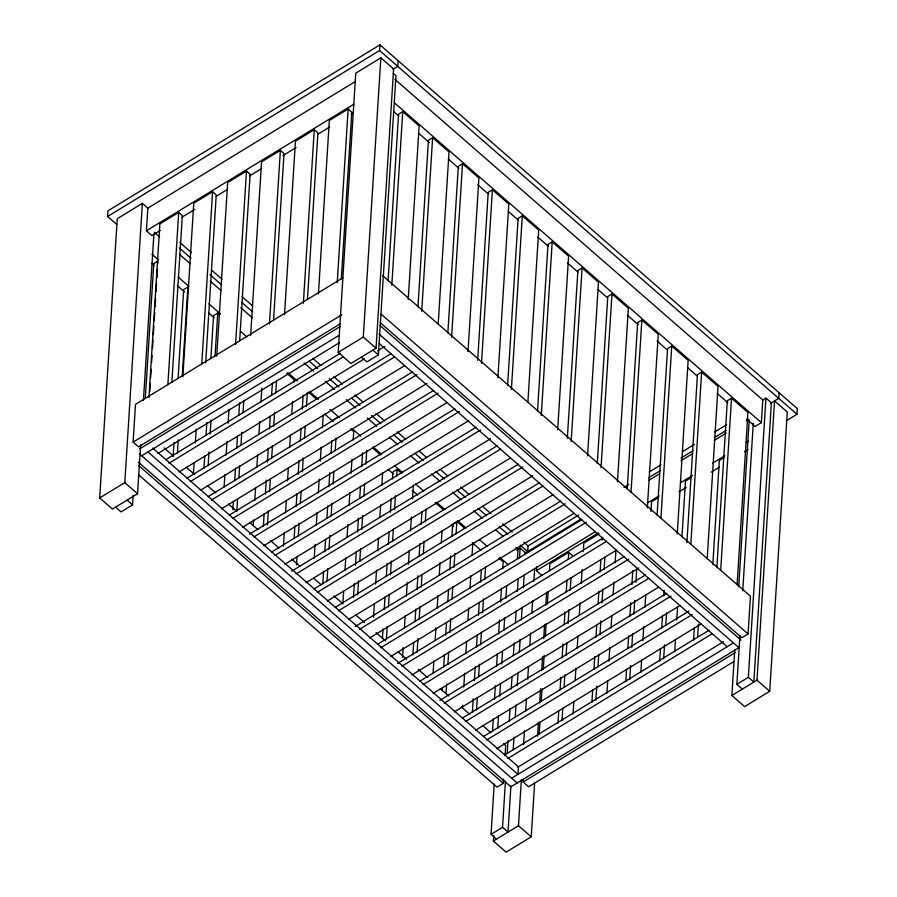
<?xml version="1.0" encoding="UTF-8"?>
<svg xmlns="http://www.w3.org/2000/svg" width="897" height="897" viewBox="0 0 897 897"><rect width="100%" height="100%" fill="white"/><g stroke="black" fill="none" stroke-linecap="round" stroke-linejoin="round"><path stroke-width="1.35" d="M116.711 224.418L107.606 216.48L107.954 210.817L379.936 44.85L797.31 408.595L796.951 414.257L786.221 420.805M140.627 444.867L137.555 493.742L112.45 509.059L99.69 497.936L117.26 218.7L142.365 203.372L148.252 208.508M137.555 493.742L124.795 482.62L142.365 203.372M340.053 323.918L138.587 446.863L133.115 442.098L135.492 404.368L342.923 277.778M160.227 230.462L151.873 235.552L146.413 230.787L147.837 208.138L355.268 81.56M115.59 507.141L121.05 511.907L132.565 504.888L133.182 495.11M143.442 400.197L153.892 234.039M145.303 398.257L153.779 263.561L157.962 261.005L157.782 263.785M148.947 397.506L159.868 223.914L178.705 212.432L182.349 215.605L171.865 382.245M149.754 391.541L150.27 383.21M150.618 377.648L151.145 369.317M151.582 362.377L152.019 355.436M152.456 348.485L152.983 340.154M153.331 334.603L153.858 326.273M154.206 320.711L154.733 312.38M155.08 306.83L155.607 298.499M156.044 291.547L156.56 283.217M156.908 277.666L157.435 269.335M167.874 384.622L178.705 212.432M173.188 456.248L174.052 442.356M178.077 378.478L183.672 289.608L187.854 287.051L182.259 375.921M177.371 453.691L178.245 439.799M182.842 376.818L193.763 203.238L212.589 191.745L216.244 194.918L205.671 362.949M193.416 473.538L194.122 462.437M195.344 442.995L196.219 429.102M201.758 363.935L212.589 191.745M203.944 468.402L204.729 455.911M206.041 435.079L206.826 422.577M210.851 358.699L213.553 315.654L217.747 313.098L219.787 314.892M208.126 465.857L209.001 451.965M210.145 433.913L211.019 420.031M215.033 356.154L217.747 313.098M216.738 356.131L227.659 182.551L246.484 171.058L250.128 174.242L239.645 340.882M224.093 487.093L224.889 474.591M226.111 455.149L226.986 441.268M228.118 423.216L228.993 409.324M235.563 344.65L246.484 171.058M232.872 509.731L233.399 501.401M234.711 480.568L235.496 468.077M236.718 448.635L237.503 436.133M238.815 415.3L239.6 402.809M237.582 498.844L236.797 511.346L228.455 503.991M238.894 478.023L239.678 465.521M240.99 444.688L241.775 432.186M242.997 412.755L243.793 400.253M250.633 335.456L261.554 161.875L280.38 150.382L284.024 153.555L273.54 320.195M253.201 525.642L253.548 520.081M254.77 500.649L255.555 488.147M256.867 467.315L257.652 454.824M258.964 433.991L259.749 421.489M260.982 402.047L261.846 388.166M269.459 323.963L280.38 150.382M263.382 526.057L264.166 513.566M265.389 494.124L266.263 480.231M267.396 462.179L268.27 448.298M269.492 428.856L270.277 416.354M271.589 395.532L272.374 383.03M267.474 524.902L268.349 511.01M269.571 491.567L270.356 479.065M271.668 458.244L272.453 445.742M273.675 426.299L274.549 412.418M275.771 392.976L276.556 380.474M284.517 314.769L295.438 141.188L314.275 129.695L317.919 132.879L307.436 299.508M283.441 546.138L284.315 532.246M285.538 512.804L286.322 500.313M287.545 480.87L288.329 468.369M289.641 447.536L290.426 435.045M291.738 414.212L292.523 401.71M293.756 382.279L293.924 379.498L286.748 373.242M303.354 303.276L314.275 129.695M294.138 538.222L294.934 525.732M296.156 506.289L296.941 493.787M298.163 474.345L299.037 460.464M300.26 441.021L301.044 428.519M302.267 409.077L303.141 395.196M296.492 564.83L297.019 556.499M298.331 535.666L299.116 523.175M300.338 503.733L301.123 491.231M302.345 471.788L303.22 457.907M304.442 438.465L305.227 425.963M306.449 406.52L307.323 392.639M318.413 294.093L329.334 120.501L348.159 109.019L351.803 112.192L341.32 278.832M314.208 558.293L315.082 544.412M316.305 524.969L317.09 512.467M318.312 493.036L319.186 479.144M320.319 461.092L321.193 447.211M322.415 427.768L323.2 415.266M337.238 282.6L348.159 109.019M322.808 583.712L323.593 571.221M324.815 551.778L325.6 539.276M326.912 518.444L327.697 505.953M328.93 486.51L329.793 472.618M331.027 453.176L331.812 440.685M338.191 352.386L355.75 73.15L380.855 57.834L393.615 68.946L376.045 348.193L350.94 363.509L338.191 352.386L363.296 337.07L380.855 57.834M326.99 581.166L327.775 568.664M329.008 549.222L329.872 535.341M331.105 515.898L331.89 503.396M333.112 483.954L333.897 471.463M335.209 450.63L335.994 438.128M342.867 603.793L343.663 591.291M344.964 570.458L345.76 557.968M347.061 537.135L347.857 524.633M349.079 505.19L349.864 492.7M351.086 473.257L351.96 459.365M353.183 439.922L353.71 431.592L350.626 428.912M796.951 414.257L379.577 50.512L379.936 44.85M353.485 597.267L354.36 583.375M355.492 565.323L356.367 551.442M357.589 531.999L358.464 518.118M359.686 498.676L360.471 486.174M361.693 466.732L362.567 452.85M357.668 594.711L358.542 580.83M359.764 561.387L360.549 548.886M361.771 529.443L362.646 515.562M363.868 496.119L364.664 483.618M365.886 464.175L366.761 450.294M361.413 357.129L366.884 361.895L378.388 354.876L395.958 75.628L393.222 73.251M398.156 60.738L397.808 66.4L393.032 69.304M388.076 280.817L398.56 114.177L402.742 111.632L419.146 125.928L408.225 299.508M391.821 285.212L402.742 111.632M373.544 617.338L374.419 603.457M375.641 584.014L376.516 570.122M377.738 550.691L378.534 538.189M379.835 517.356L380.631 504.854M381.853 485.423L382.638 472.921M382.414 638.597L383.03 628.875M384.252 609.433L385.037 596.931M386.349 576.098L387.134 563.608M388.356 544.165L389.141 531.663M390.363 512.221L391.238 498.34M392.46 478.897L392.897 471.957L397.079 469.4L401.183 472.977M386.428 638.821L387.212 626.319M388.435 606.877L389.22 594.375M390.442 574.932L391.316 561.051M392.538 541.609L393.323 529.107M394.545 509.675L395.42 495.783M396.642 476.341L397.079 469.4M417.957 306.875L428.441 140.235L432.634 137.678L449.027 151.974L438.196 324.165M421.713 311.259L432.634 137.678M402.562 657.277L403.179 647.556M404.401 628.113L405.186 615.622M406.408 596.18L407.283 582.288M408.415 564.235L409.29 550.354M410.512 530.912L411.387 517.02M412.53 498.967L413.394 485.086M412.912 654.922L413.708 642.42M415.008 621.587L415.804 609.097M417.027 589.654L417.901 575.762M419.123 556.331L419.908 543.829M421.13 524.386L421.915 511.884M417.105 652.366L417.98 638.485M419.202 619.042L419.987 606.54M421.209 587.098L421.994 574.607M423.306 553.774L424.09 541.272M425.313 521.83L426.097 509.339M447.85 332.922L458.333 166.281L462.516 163.725L478.92 178.021L467.999 351.602M451.595 337.306L462.516 163.725M433.072 673.602L433.856 661.111M435.168 640.279L435.953 627.777M437.175 608.334L437.96 595.843M439.272 575.011L440.057 562.509M441.279 543.077L442.064 530.576M442.199 690.69L442.367 687.909M443.679 667.088L444.464 654.586M445.686 635.143L446.482 622.641M447.782 601.82L448.578 589.318M449.801 569.875L450.675 555.994M451.897 536.552L452.682 524.05L456.865 521.493L465.061 528.647M446.033 693.695L446.639 683.974M447.861 664.531L448.646 652.029M449.879 632.587L450.743 618.706M451.976 599.263L452.761 586.761M453.983 567.319L454.857 553.438M456.08 533.995L456.865 521.493M477.653 360.359L488.226 192.328L492.408 189.783L508.812 204.079L497.891 377.659M481.487 363.363L492.408 189.783M462.437 707.991L462.605 705.21M463.749 687.158L464.612 673.266M465.846 653.835L466.631 641.333M467.942 620.5L468.727 608.009M469.95 588.567L470.734 576.065M472.046 555.232L472.831 542.741M472.349 712.577L473.224 698.685M474.356 680.632L475.231 666.751M476.453 647.309L477.238 634.807M478.46 615.364L479.245 602.874M480.557 582.041L481.341 569.539M476.531 710.02L477.316 697.518M478.628 676.697L479.413 664.195M480.635 644.752L481.42 632.25M482.642 612.819L483.517 598.927M484.75 579.484L485.535 566.994M507.635 385.015L518.118 218.386L522.301 215.829L538.705 230.125L527.873 402.316M511.38 389.41L522.301 215.829M492.498 731.257L493.283 718.766M494.505 699.324L495.379 685.431M496.602 665.989L497.387 653.498M498.609 634.056L499.483 620.163M500.627 602.111L501.501 588.23M502.724 568.788L503.161 561.847L499.057 558.27M496.501 839.121L491.04 834.356L494.202 784.09M497.712 728.241L498.508 715.671M499.73 696.128L500.526 683.559M501.759 664.015L502.544 651.446M503.867 630.501L504.652 617.943M505.886 598.389L506.67 585.831M534.657 782.375L531.226 836.834L506.121 852.15L493.372 841.027L493.72 835.443M138.643 474.816L497.028 787.151L503.307 783.328L503.565 779.134M505.056 755.375L505.673 745.586L503.565 743.748M517.434 558.685L518.018 549.368L515.91 547.529M510.909 786.019L508.016 832.091L502.544 827.326L505.448 781.253M507.197 753.334L507.994 740.765M509.216 721.222L510.012 708.652M511.245 689.109L512.03 676.54M513.353 655.595L514.138 643.026M515.371 623.482L516.156 610.913M517.39 591.37L518.186 578.8M519.498 557.867L520.114 548.089L516.661 550.197M513.196 749.724L513.981 737.155M515.214 717.6L516.01 705.042M517.233 685.487L518.029 672.929M519.341 651.984L520.137 639.415M521.37 619.872L522.155 607.303M523.388 587.759L524.173 575.19M537.516 411.073L548.011 244.433L552.193 241.876L568.597 256.172L557.676 429.753M541.272 415.457L552.193 241.876M531.226 836.834L518.477 825.711L521.37 779.639M523.568 744.734L524.442 730.763M525.676 711.22L526.472 698.651M527.694 679.107L528.49 666.538M529.802 645.605L530.598 633.035M531.82 613.492L532.616 600.923M533.85 581.379L534.634 568.81M733.668 661.65L528.613 786.781L523.142 782.016L523.321 779.224M541.911 575.459L536.44 570.705L536.686 566.702M537.561 736.302L538.435 722.343M539.669 702.799L540.543 688.829M541.687 670.676L542.562 656.716M543.705 638.563L544.58 624.604M545.813 605.06L546.598 592.491M539.153 734.643L539.949 722.141M541.25 701.308L542.046 688.818M543.268 669.375L544.143 655.483M545.365 636.04L546.15 623.55M547.372 604.107L548.157 591.605M549.469 570.772L549.906 563.832L568.732 552.339L572.376 555.523M567.319 438.51L577.892 270.479L582.075 267.923L598.478 282.219L587.557 455.799M571.154 441.503L582.075 267.923M557.99 723.15L558.775 710.648M560.087 689.815L560.872 677.325M562.094 657.882L562.968 643.99M564.191 624.559L564.975 612.057M566.198 592.614L566.982 580.112M568.294 559.291L568.732 552.339M561.982 720.773L562.767 708.271M564.078 687.438L564.863 674.948M566.085 655.505L566.87 643.003M568.093 623.561L568.967 609.68M570.189 590.237L570.985 577.735M573.048 713.956L573.833 701.454M575.145 680.632L575.93 668.13M577.152 648.688L577.937 636.186M579.249 615.364L580.034 602.862M581.267 583.42L582.131 569.539M583.274 551.487L583.801 543.156L599.095 533.816M597.301 463.166L607.785 296.526L611.967 293.981L628.371 308.276L617.45 481.857M601.046 467.561L611.967 293.981M591.874 702.463L592.67 689.972M593.971 669.14L594.767 656.638M595.989 637.195L596.774 624.704M598.086 603.872L598.871 591.37M600.093 571.927L600.878 559.436M602.1 539.994L602.279 537.213M595.877 700.086L596.752 686.205M597.974 666.763L598.759 654.261M599.981 634.818L600.855 620.937M601.988 602.885L602.862 588.993M604.085 569.55L604.87 557.059M606.944 693.269L607.729 680.778M608.951 661.336L609.825 647.443M611.048 628.012L611.832 615.51M613.144 594.677L613.929 582.175M615.151 562.744L615.936 550.242M627.194 489.213L637.677 322.584L641.86 320.027L658.263 334.323L647.342 507.904M631.028 492.218L641.86 320.027M625.77 681.787L626.554 669.285M627.866 648.453L628.651 635.962M629.873 616.519L630.748 602.627M631.892 584.575L632.755 570.694M629.761 679.41L630.636 665.518M631.78 647.466L632.654 633.585M633.876 614.142L634.751 600.25M635.883 582.198L636.758 568.317M640.839 672.593L641.624 660.091M642.846 640.649L643.721 626.768M644.943 607.325L645.728 594.823M650.964 511.503L651.581 501.782L658.645 497.476M657.086 515.27L667.57 348.63L671.752 346.074L688.156 360.37L677.235 533.95M660.921 518.264L671.752 346.074M659.665 661.1L660.45 648.598M661.762 627.777L662.547 615.275M663.769 595.832L664.116 590.282M663.657 658.723L664.531 644.831M665.753 625.4L666.538 612.898M674.723 651.906L675.508 639.415M676.73 619.973L677.527 607.471M681.978 536.653L685.476 481.106L691.352 477.518M686.889 542.707L697.451 374.677L701.645 372.12L718.048 386.416L707.206 558.618M690.802 544.322L701.645 372.12M693.56 640.413L694.345 627.922M697.642 636.657L698.427 624.155M712.812 564.572L719.36 460.419L724.07 457.548M716.86 567.364L727.344 400.724L731.526 398.178L747.93 412.474L737.099 584.665M720.695 570.369L731.526 398.178M769.727 691.284L756.978 680.173L774.537 400.925L787.297 412.048L769.727 691.284L744.622 706.612L731.874 695.489L734.766 649.417M738.724 586.582L749.174 420.435M742.335 689.109L736.863 684.344L739.935 635.468M742.75 590.798L753.289 423.249M380.25 322.685L741.808 637.778L748.076 633.955L750.453 596.213L382.582 275.614M746.663 419.112L755.095 426.467L761.374 422.633L762.798 399.995L394.927 79.385M765.937 398.077L771.409 402.843L753.839 682.079L748.367 677.313L765.937 398.077L762.484 400.185M779.078 392.718L778.731 398.369L770.377 403.471M107.606 216.48L379.577 50.512M146.413 230.787L353.844 104.198M181.676 217.366L194.795 209.36M216.255 196.264L226.986 189.715M249.635 175.89L261.554 168.614M283.015 155.529L296.122 147.523M317.583 134.427L329.502 127.15M350.962 114.054L353.351 112.596M133.115 442.098L341.746 314.791M139.797 448.825L340.098 326.598M141.692 455.777L339.604 334.996M157.861 453.501L339.582 342.609M99.69 497.936L124.795 482.62M165.788 459.746L340.322 353.227M169.017 463.211L343.562 356.703M179.041 471.945L364.339 358.867M377.491 350.85L384.667 346.466M186.957 478.202L391.384 353.44M190.186 481.667L394.613 356.916M200.21 490.401L404.637 365.651M333.123 419.852L337.306 417.296M208.138 496.646L412.564 371.896M211.367 500.122L416.993 374.643M221.391 508.857L427.017 383.378M229.307 515.102L433.733 390.352M232.536 518.578L438.162 393.099M242.56 527.313L446.986 402.562M249.288 534.287L454.914 408.808M253.716 537.023L459.331 411.544M263.74 545.768L468.167 421.018M271.656 552.014L476.083 427.264M274.886 555.478L480.512 429.999M284.91 564.213L490.536 438.734M291.637 571.187L497.263 445.708M296.055 573.934L500.492 449.184M306.079 582.669L510.516 457.918M314.006 588.914L518.432 464.164M317.235 592.39L522.861 466.911M327.259 601.125L532.885 475.645M335.175 607.37L539.602 482.62M338.404 610.846L542.842 486.096M348.428 619.58L552.866 494.83M355.156 626.554L560.782 501.075M359.585 629.29L565.211 503.811M369.609 638.036L574.035 513.275M527.391 546.307L578.677 515.001M624.009 487.34L628.786 484.436M649.058 472.057L660.988 464.781M682.46 451.673L694.39 444.396M714.662 432.018L726.592 424.741M524.644 553.427L580.707 519.206M648.699 477.72L660.629 470.443M680.913 458.064L692.843 450.787M714.315 437.68L726.245 430.403M377.525 644.281L581.951 519.52M648.733 480.4L659.463 473.851M680.924 460.755L692.843 453.478M714.304 440.393L726.222 433.116M746.495 420.749L748.872 419.291M380.754 647.746L586.38 522.267M390.778 656.481L595.204 531.73M536.44 570.705L598.434 532.874M647.309 503.038L659.228 495.772M680.688 482.676L692.607 475.399M712.88 463.031L724.798 455.754M746.259 442.658L748.647 441.201M397.506 663.455L603.132 537.976M679.007 491.803L686.16 487.441M711.198 472.158L719.54 467.068M744.577 451.785L748.154 449.61M401.934 666.202L606.361 541.452M411.958 674.936L616.385 550.186M419.874 681.182L624.301 556.432M423.104 684.658L628.73 559.179M433.128 693.392L638.754 567.913M439.855 700.366L645.481 574.887M444.273 703.113L648.71 578.352M454.297 711.848L658.734 587.098M462.224 718.093L666.65 593.343M465.453 721.558L671.079 596.079M475.477 730.293L679.904 605.542M483.393 736.538L689.019 611.059M486.623 740.014L692.249 614.535M496.646 748.748L701.084 623.998M504.574 754.994L709 630.243M507.803 758.47L712.229 633.719M517.827 767.204L723.453 641.725M511.671 778.215L733.432 642.891M523.142 782.016L735.349 652.523M491.04 834.356L502.544 827.326M736.863 684.344L748.367 677.313M493.372 841.027L518.477 825.711M731.874 695.489L756.978 680.173M394.557 102.942L761.374 422.633M393.548 111.374L398.817 115.96M418.843 133.418L429.383 142.601M448.354 159.139L458.905 168.322M477.877 184.86L488.417 194.044M508.442 211.501L517.928 219.765M537.953 237.223L548.493 246.406M567.476 262.944L578.016 272.127M598.041 289.585L607.527 297.849M627.552 315.307L638.092 324.49M657.064 341.028L667.603 350.211M687.64 367.669L697.126 375.933M717.152 393.391L727.691 402.574M381.259 314.264L748.076 633.955M380.093 325.645L740.956 640.144M379.083 334.065L738.904 647.656L510.864 786.815L138.385 462.19M379.308 343.562L727.153 646.715M363.296 337.07L376.045 348.193M372.917 350.11L378.388 354.876M179.826 242.448L191.431 252.562M211.479 270.042L222.03 279.236M242.078 296.705L252.629 305.899M312.773 358.318L321.216 365.673M333.875 376.706L342.318 384.073M354.977 395.106L363.42 402.461M376.078 413.495L384.521 420.85M397.192 431.883L405.623 439.238M419.348 451.202L426.737 457.638M440.449 469.591L447.838 476.027M460.497 487.06L468.94 494.415M482.653 506.379L491.096 513.734M502.701 523.848L512.198 532.123M523.803 542.237L528.03 545.914L527.671 551.577L520.282 545.141M179.467 248.11L191.072 258.224M210.066 274.774L221.671 284.898M241.719 302.367L252.27 311.562M309.252 361.222L317.695 368.577M329.3 378.691L338.797 386.966M351.456 398.01L359.899 405.366M371.504 415.479L381.001 423.754M393.671 434.787L402.103 442.143M414.773 453.176L423.216 460.542M435.875 471.575L444.318 478.931M456.977 489.964L465.42 497.319M478.079 508.352L486.522 515.708M499.18 526.752L507.624 534.107M520.114 548.089L525.586 552.855M154.362 232.435L159.632 237.032M179.658 254.479L190.198 263.662M210.234 281.12L220.774 290.303M240.8 307.761L252.393 317.863M304.038 362.881L313.524 371.145M325.129 381.259L334.615 389.522M346.208 399.625L355.694 407.9M367.288 418.002L376.774 426.266M389.421 437.288L397.853 444.643M410.501 455.665L418.933 463.009M431.592 474.031L440.023 481.386M452.671 492.408L461.103 499.764M473.751 510.785L482.182 518.13M495.884 530.071L503.262 536.507M151.885 254.154L158.208 259.67M178.234 277.117L188.774 286.311M208.799 303.758L220.404 313.872M240.43 331.318L246.753 336.835M287.859 372.659L297.344 380.933M309.992 391.955L318.424 399.3M330.029 409.402L339.515 417.677M352.162 428.699L360.594 436.043M373.242 447.076L381.673 454.42M394.321 465.442L402.753 472.797M415.401 483.819L423.833 491.164M436.491 502.185L444.923 509.541M457.571 520.563L466.003 527.907M479.704 539.848L487.082 546.284M499.73 557.306L508.162 564.662M308.433 392.146L316.641 399.288M372.322 447.816L380.519 454.97M435.18 502.6L443.376 509.743M151.929 263.494L154.037 265.333M177.225 285.549L184.614 291.974M208.855 313.109L214.125 317.695M324.804 414.156L333.236 421.5M388.042 469.277L393.312 473.863M412.295 490.401L417.565 494.998M451.292 524.397L453.4 526.225M472.371 542.763L480.803 550.119M164.151 447.951L173.637 456.214M186.284 467.236L194.716 474.591M207.375 485.613L215.807 492.958M249.534 522.357L257.966 529.712M270.614 540.734L279.045 548.078M291.693 559.1L300.125 566.456M313.838 578.397L321.216 584.822M333.863 595.855L342.295 603.199M355.997 615.14L364.429 622.496M376.022 632.598L385.508 640.862M398.156 651.884L406.588 659.239M418.181 669.341L427.678 677.605M440.326 688.638L448.758 695.982M461.406 707.004L469.837 714.36M482.485 725.381L490.917 732.726M152.658 448.074L518.421 766.834L517.95 774.391L147.96 451.942M139.383 453.77L517.143 782.98M138.587 465.476L503.307 783.328M127.094 500.122L132.565 504.888"/></g></svg>
